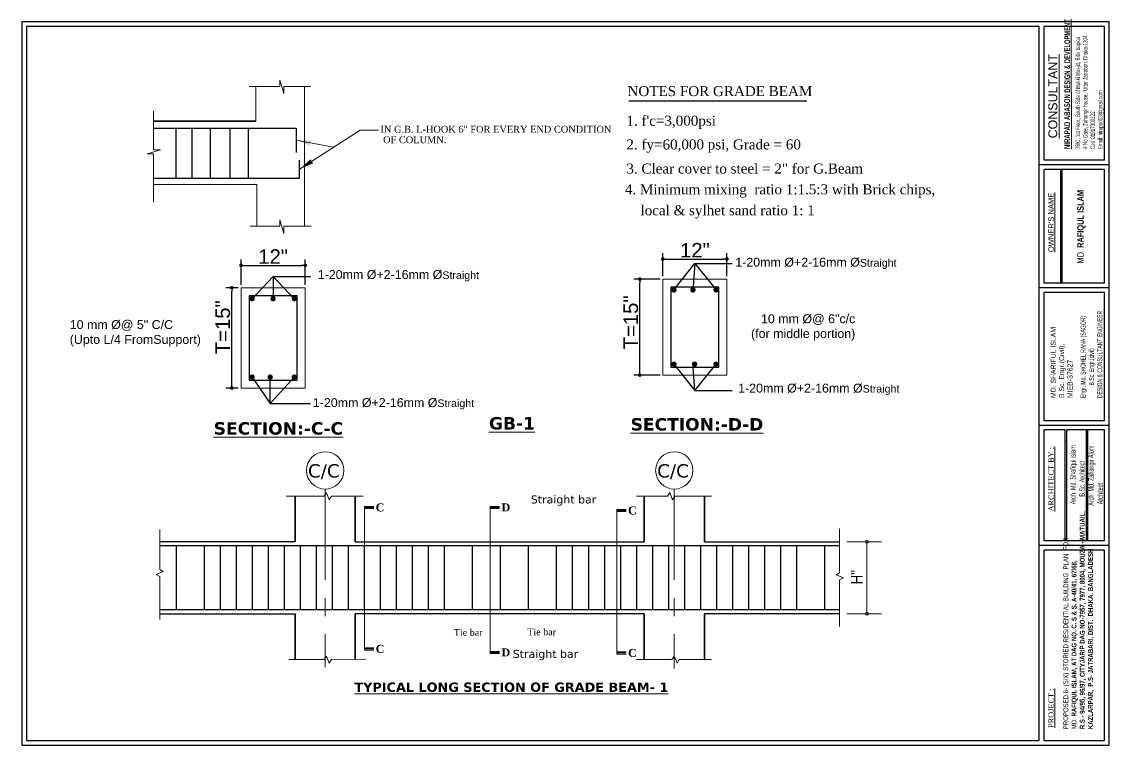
# Model space of a CAD drawing. Header units: inches. Extents: x -159432 to -126829, y -44881 to -40109.
# Drawn here: x -143032 to -142283, y -42614 to -42116 of the extents above; entities that cross this region are included whole.
import ezdxf

# ---------------------------------------------------------------- set-up
doc = ezdxf.new("R2010")
doc.units = ezdxf.units.IN
doc.header["$LTSCALE"] = 10
doc.header["$MEASUREMENT"] = 0
doc.header["$PDMODE"] = 34
doc.linetypes.add('CENTER', pattern=[2, 1.25, -0.25, 0.25, -0.25])
doc.layers.get('0').update_dxf_attribs({"color": 140, "lineweight": 25})
doc.layers.get('Defpoints').update_dxf_attribs({"lineweight": 25})
for name, color, linetype, lineweight in [('C-CoAG', 20, 'Continuous', 25), ('C-DIMENSION', 6, 'Continuous', 13), ('C-FBEAM', 7, 'Continuous', 20), ('C-Grid', 80, 'Continuous', 13), ('C-Rod', 5, 'Continuous', 25), ('C-Sections', 22, 'Continuous', 13), ('DIM', 6, 'Continuous', 25), ('Dime.', 7, 'Continuous', 15), ('line', 134, 'Continuous', 30), ('parking', 143, 'Continuous', 13), ('slab out line', 18, 'Continuous', 0), ('TEXT', 6, 'Continuous', 25), ('TEXT 02', 7, 'Continuous', 9), ('TEXT1', 7, 'Continuous', 18), ('wall', 7, 'Continuous', 25)]:
    doc.layers.add(name, color=color, linetype=linetype, lineweight=lineweight)
doc.styles.add('222', font='arial.ttf')
doc.styles.add('AR8', font='swisscl.ttf', dxfattribs={"height": 10})
doc.styles.add('AREAL', font='arial.ttf')
doc.styles.add('Arial', font='times.ttf', dxfattribs={"height": 8})
doc.styles.add('shafiqul', font='ARIALN.TTF')
doc.styles.add('style1', font='micross.ttf', dxfattribs={"height": 18})
doc.dimstyles.new('Big', dxfattribs={"dimtxt": 5, "dimasz": 2, "dimexe": 1.25, "dimexo": 0.625, "dimgap": 1.125, "dimtad": 1, "dimdec": 1, "dimlunit": 4, "dimtxsty": 'Arial', "dimblk": 'DIM', "dimcen": 2.5, "dimse1": 1, "dimse2": 1, "dimclrd": 7, "dimclrt": 7, "dimaunit": 1, "dimadec": 1, "dimazin": 0, "dimtm": 1e-09, "dimtfac": 1, "dimtdec": 1, "dimtofl": 0, "dimtmove": 0, "dimatfit": 3, "dimfxl": 1, "dimlwd": 5, "dimarcsym": 0})
doc.dimstyles.new('dim - 1', dxfattribs={"dimtxt": 5, "dimasz": 2, "dimexe": 10, "dimexo": 5, "dimgap": 3, "dimtad": 1, "dimdec": 1, "dimzin": 3, "dimdsep": 46, "dimlunit": 4, "dimtxsty": 'shafiqul', "dimblk": 'DOTBLANK', "dimcen": 0.09, "dimdle": 5, "dimclrd": 256, "dimclre": 256, "dimclrt": 256, "dimadec": 0, "dimazin": 0, "dimtfac": 1, "dimtdec": 1, "dimtix": 1, "dimtmove": 0, "dimatfit": 3, "dimldrblk": 'DOTBLANK', "dimfxl": 1, "dimtolj": 1, "dimtzin": 0, "dimlwd": -1, "dimlwe": -1, "dimarcsym": 0})
doc.dimstyles.new('sa', dxfattribs={"dimtxt": 5, "dimasz": 2.5, "dimexe": 4, "dimexo": 2, "dimgap": 1, "dimtad": 1, "dimzin": 3, "dimdsep": 46, "dimlunit": 4, "dimtxsty": 'style1', "dimblk": 'DOT', "dimcen": 0.09, "dimadec": 0, "dimazin": 0, "dimtfac": 0.75, "dimtofl": 0, "dimtmove": 0, "dimatfit": 3, "dimfxl": 1, "dimtolj": 1, "dimtzin": 0, "dimarcsym": 0})

# ---------------------------------------------------------------- blocks, each defined once
blk = doc.blocks.new('DIM')
at = {"layer": 'DIM'}
for p, q in [((0, 5.082), (0, -5.082)), ((5.082, 0), (-5.082, 0))]:
    blk.add_line(p, q, dxfattribs=at)
at = {"layer": 'DIM', "const_width": 0.64}
blk.add_lwpolyline([(-0.32, 0, 1), (0.32, 0, 1)], format="xyb", close=True, dxfattribs=at)
blk = doc.blocks.new('_DotBlank')
at = {"color": 0, "linetype": 'ByBlock', "lineweight": -2}
blk.add_line((-0.5, 0), (-1, 0), dxfattribs=at)
blk.add_circle((0, 0), 0.5, dxfattribs=at)
blk = doc.blocks.new('*D173')
at = {"layer": 'Defpoints', "color": 0, "ltscale": 2}
for p in [(-142469.08, -42474.08), (-142469.09, -42523.7), (-142450.27, -42523.7)]:
    blk.add_point(p, dxfattribs=at)
at = {"layer": 'parking', "ltscale": 2}
for p, q in [((-142464.08, -42474.08), (-142440.27, -42474.08)), ((-142450.27, -42476.08), (-142450.27, -42521.7)), ((-142464.09, -42523.7), (-142440.27, -42523.7))]:
    blk.add_line(p, q, dxfattribs=at)
at = {"layer": 'parking', "ltscale": 2, "xscale": 2, "yscale": 2, "zscale": 2}
for p, rotation in [((-142450.27, -42474.08), 90), ((-142450.27, -42523.7), 270)]:
    blk.add_blockref('_DotBlank', p, dxfattribs=dict(at, rotation=rotation))
at = {"layer": 'parking', "ltscale": 2, "insert": (-142457.27, -42498.57), "char_height": 8, "attachment_point": 5, "rotation": 90, "style": 'shafiqul'}
blk.add_mtext('\\A1;H"', dxfattribs=at)
blk = doc.blocks.new('_Dot')
at = {"color": 0, "linetype": 'ByBlock', "lineweight": -2}
blk.add_line((-0.5, 0), (-1, 0), dxfattribs=at)
at = {"color": 0, "linetype": 'ByBlock', "const_width": 0.5}
blk.add_lwpolyline([(-0.25, 0, 1), (0.25, 0, 1)], format="xyb", close=True, dxfattribs=at)
blk = doc.blocks.new('*D168')
at = {"layer": 'Defpoints', "color": 0}
for p in [(-142837.14, -42283.85), (-142881.32, -42299.27), (-142837.14, -42299.27)]:
    blk.add_point(p, dxfattribs=at)
at = {"layer": 'slab out line', "color": 0, "lineweight": -2}
for p, q in [((-142881.32, -42297.27), (-142881.32, -42279.85)), ((-142878.82, -42283.85), (-142839.64, -42283.85)), ((-142837.14, -42297.27), (-142837.14, -42279.85))]:
    blk.add_line(p, q, dxfattribs=at)
at = {"layer": 'slab out line', "color": 0, "lineweight": -2, "xscale": 2.5, "yscale": 2.5, "zscale": 2.5, "rotation": 180}
blk.add_blockref('_Dot', (-142881.32, -42283.85), dxfattribs=at)
at = {"layer": 'slab out line', "color": 0, "lineweight": -2, "xscale": 2.5, "yscale": 2.5, "zscale": 2.5}
blk.add_blockref('_Dot', (-142837.14, -42283.85), dxfattribs=at)
at = {"layer": 'slab out line', "color": 0, "insert": (-142859.23, -42277.77), "char_height": 18, "attachment_point": 5, "style": 'style1'}
blk.add_mtext('\\A1;{\\H0.5556x;12"}', dxfattribs=at)
blk = doc.blocks.new('*D169')
at = {"layer": 'Defpoints', "color": 0}
for p in [(-142887.7, -42299.27), (-142881.25, -42299.27), (-142881.25, -42368.28)]:
    blk.add_point(p, dxfattribs=at)
at = {"layer": 'slab out line', "color": 0, "lineweight": -2}
for p, q in [((-142883.25, -42299.27), (-142891.7, -42299.27)), ((-142887.7, -42365.78), (-142887.7, -42301.77)), ((-142883.25, -42368.28), (-142891.7, -42368.28))]:
    blk.add_line(p, q, dxfattribs=at)
at = {"layer": 'slab out line', "color": 0, "lineweight": -2, "xscale": 2.5, "yscale": 2.5, "zscale": 2.5}
for p, rotation in [((-142887.7, -42299.27), 90), ((-142887.7, -42368.28), 270)]:
    blk.add_blockref('_Dot', p, dxfattribs=dict(at, rotation=rotation))
at = {"layer": 'slab out line', "color": 0, "insert": (-142893.87, -42326.45), "char_height": 18, "attachment_point": 5, "rotation": 90, "style": 'style1'}
blk.add_mtext('\\A1;{\\H0.5556x;T=15"}', dxfattribs=at)
blk = doc.blocks.new('*D170')
at = {"layer": 'Defpoints', "color": 0}
for p in [(-142546.66, -42279.5), (-142590.84, -42293.25), (-142546.66, -42293.25)]:
    blk.add_point(p, dxfattribs=at)
at = {"layer": 'slab out line', "color": 0, "lineweight": -2}
for p, q in [((-142590.84, -42291.25), (-142590.84, -42275.5)), ((-142588.34, -42279.5), (-142549.16, -42279.5)), ((-142546.66, -42291.25), (-142546.66, -42275.5))]:
    blk.add_line(p, q, dxfattribs=at)
at = {"layer": 'slab out line', "color": 0, "lineweight": -2, "xscale": 2.5, "yscale": 2.5, "zscale": 2.5, "rotation": 180}
blk.add_blockref('_Dot', (-142590.84, -42279.5), dxfattribs=at)
at = {"layer": 'slab out line', "color": 0, "lineweight": -2, "xscale": 2.5, "yscale": 2.5, "zscale": 2.5}
blk.add_blockref('_Dot', (-142546.66, -42279.5), dxfattribs=at)
at = {"layer": 'slab out line', "color": 0, "insert": (-142568.75, -42273.41), "char_height": 18, "attachment_point": 5, "style": 'style1'}
blk.add_mtext('\\A1;{\\H0.5556x;12"}', dxfattribs=at)
blk = doc.blocks.new('*D171')
at = {"layer": 'Defpoints', "color": 0}
for p in [(-142606.71, -42293.25), (-142590.77, -42293.25), (-142590.77, -42359.37)]:
    blk.add_point(p, dxfattribs=at)
at = {"layer": 'slab out line', "color": 0, "lineweight": -2}
for p, q in [((-142592.77, -42293.25), (-142610.71, -42293.25)), ((-142606.71, -42356.87), (-142606.71, -42295.75)), ((-142592.77, -42359.37), (-142610.71, -42359.37))]:
    blk.add_line(p, q, dxfattribs=at)
at = {"layer": 'slab out line', "color": 0, "lineweight": -2, "xscale": 2.5, "yscale": 2.5, "zscale": 2.5}
for p, rotation in [((-142606.71, -42293.25), 90), ((-142606.71, -42359.37), 270)]:
    blk.add_blockref('_Dot', p, dxfattribs=dict(at, rotation=rotation))
at = {"layer": 'slab out line', "color": 0, "insert": (-142612.88, -42323.1), "char_height": 18, "attachment_point": 5, "rotation": 90, "style": 'style1'}
blk.add_mtext('\\A1;{\\H0.5556x;T=15"}', dxfattribs=at)

msp = doc.modelspace()

# ---------------------------------------------------------------- linework, layer by layer
at = {"layer": 'C-CoAG', "lineweight": 35}
for p, q in [((-142941.67909, -42184.61797), (-142871.17775, -42184.61797)), ((-142844.08023, -42442.67561), (-142844.08023, -42474.08367)), ((-142802.73226, -42442.67561), (-142802.73226, -42474.08367)), ((-142603.6077, -42474.08367), (-142603.6077, -42442.65069)), ((-142562.25973, -42442.65069), (-142562.25973, -42474.08367)), ((-142844.08023, -42523.70123), (-142844.08023, -42555.12569)), ((-142802.76708, -42523.74663), (-142802.76708, -42555.12569)), ((-142603.6077, -42523.70123), (-142603.6077, -42555.12569)), ((-142562.25973, -42523.70123), (-142562.25973, -42555.11739))]:
    msp.add_line(p, q, dxfattribs=at)
at = {"layer": 'C-FBEAM', "lineweight": 13}
for centre in [(-142823.40624, -42425.0173), (-142582.93372, -42425.0173)]:
    msp.add_circle(centre, 12.86381, dxfattribs=at)
at = {"layer": 'C-Grid', "linetype": 'CENTER', "ltscale": 5}
for p, q in [((-142823.40624, -42437.88112), (-142823.40624, -42560.51862)), ((-142582.93372, -42437.88112), (-142582.93372, -42561.32416))]:
    msp.add_line(p, q, dxfattribs=at)
at = {"layer": 'C-Rod', "lineweight": 30, "ltscale": 10}
for p, q in [((-142941.67909, -42189.28601), (-142843.45907, -42189.28601)), ((-142843.45907, -42189.28601), (-142843.45907, -42206.10827)), ((-142841.01026, -42223.84831), (-142841.01026, -42211.30801)), ((-142941.67698, -42223.84831), (-142841.01026, -42223.84831))]:
    msp.add_line(p, q, dxfattribs=at)
at = {"layer": 'C-Rod'}
for p, q in [((-142926.25301, -42189.28601), (-142926.25301, -42223.84831)), ((-142915.13145, -42189.28601), (-142915.13145, -42223.84831)), ((-142902.71254, -42189.28601), (-142902.71254, -42223.84831)), ((-142889.16472, -42189.28601), (-142889.16472, -42223.84831)), ((-142876.46355, -42189.28601), (-142876.46355, -42223.84831)), ((-142937.24081, -42476.81723), (-142469.07974, -42476.81723)), ((-142925.84103, -42520.96767), (-142925.84103, -42476.81723)), ((-142906.54531, -42520.96767), (-142906.54531, -42476.81723)), ((-142895.51918, -42520.96767), (-142895.51918, -42476.81723)), ((-142884.49306, -42520.96767), (-142884.49306, -42476.81723)), ((-142873.46693, -42520.96767), (-142873.46693, -42476.81723)), ((-142862.44081, -42520.96767), (-142862.44081, -42476.81723)), ((-142851.41468, -42520.96767), (-142851.41468, -42476.81723)), ((-142840.38856, -42520.96767), (-142840.38856, -42476.81723)), ((-142829.36243, -42520.96767), (-142829.36243, -42476.81723)), ((-142818.33631, -42520.96767), (-142818.33631, -42476.81723)), ((-142807.31018, -42520.96767), (-142807.31018, -42476.81723)), ((-142796.28406, -42520.96767), (-142796.28406, -42476.81723)), ((-142785.25793, -42520.96767), (-142785.25793, -42476.81723)), ((-142774.23181, -42520.96767), (-142774.23181, -42476.81723)), ((-142763.20568, -42520.96767), (-142763.20568, -42476.81723)), ((-142752.17956, -42520.96767), (-142752.17956, -42476.81723)), ((-142741.15343, -42520.96767), (-142741.15343, -42476.81723)), ((-142721.85772, -42520.96767), (-142721.85772, -42476.81723)), ((-142702.562, -42520.96767), (-142702.562, -42476.81723)), ((-142683.26628, -42520.96767), (-142683.26628, -42476.81723)), ((-142663.97056, -42520.96767), (-142663.97056, -42476.81723)), ((-142652.94443, -42520.96767), (-142652.94443, -42476.81723)), ((-142641.91831, -42520.96767), (-142641.91831, -42476.81723)), ((-142630.89218, -42520.96767), (-142630.89218, -42476.81723)), ((-142619.86606, -42520.96767), (-142619.86606, -42476.81723)), ((-142608.83993, -42520.96767), (-142608.83993, -42476.81723)), ((-142597.81381, -42520.96767), (-142597.81381, -42476.81723)), ((-142586.78768, -42520.96767), (-142586.78768, -42476.81723)), ((-142575.76156, -42520.96767), (-142575.76156, -42476.81723)), ((-142564.73543, -42520.96767), (-142564.73543, -42476.81723)), ((-142553.70931, -42520.96767), (-142553.70931, -42476.81723)), ((-142542.68318, -42520.96767), (-142542.68318, -42476.81723)), ((-142531.65706, -42520.96767), (-142531.65706, -42476.81723)), ((-142520.63093, -42520.96767), (-142520.63093, -42476.81723)), ((-142509.60481, -42520.96767), (-142509.60481, -42476.81723)), ((-142498.57868, -42520.96767), (-142498.57868, -42476.81723)), ((-142479.28297, -42520.96767), (-142479.28297, -42476.81723)), ((-142469.08633, -42520.96767), (-142937.23423, -42520.96767))]:
    msp.add_line(p, q, dxfattribs=at)
at = {"layer": 'C-Rod', "lineweight": 30, "ltscale": 10}
for points in [[(-142585.25214, -42353.85631), (-142552.17377, -42353.85631), (-142552.17377, -42298.7583), (-142585.25214, -42298.7583)], [(-142875.73458, -42362.76751), (-142842.6562, -42362.76751), (-142842.6562, -42304.77951), (-142875.73458, -42304.77951)]]:
    msp.add_lwpolyline(points, close=True, dxfattribs=at)
at = {"layer": 'C-Rod', "lineweight": 13, "const_width": 1.83769}
for points in [[(-142584.12357, -42300.74868, -1), (-142582.28588, -42300.74868, -1)], [(-142569.20531, -42300.74868, 1), (-142571.043, -42300.74868, 1)], [(-142553.30234, -42300.74868, 1), (-142555.14003, -42300.74868, 1)], [(-142874.606, -42306.7699, -1), (-142872.76832, -42306.7699, -1)], [(-142860.22085, -42306.7699, -1), (-142858.38316, -42306.7699, -1)], [(-142843.78477, -42306.7699, 1), (-142845.62246, -42306.7699, 1)], [(-142584.12357, -42351.86593, 1), (-142582.28588, -42351.86593, 1)], [(-142568.01837, -42351.86593, -1), (-142569.85605, -42351.86593, -1)], [(-142553.30234, -42351.86593, -1), (-142555.14003, -42351.86593, -1)], [(-142874.606, -42360.77713, 1), (-142872.76832, -42360.77713, 1)], [(-142860.35349, -42360.77713, -1), (-142862.19118, -42360.77713, -1)], [(-142843.78477, -42360.77713, -1), (-142845.62246, -42360.77713, -1)]]:
    msp.add_lwpolyline(points, format="xyb", close=True, dxfattribs=at)
at = {"layer": 'C-Sections', "ltscale": 10}
for p, q in [((-142871.17775, -42184.61797), (-142871.17775, -42160.64692)), ((-142837.6273, -42184.61797), (-142837.6273, -42160.64481)), ((-142837.6273, -42184.61797), (-142837.6273, -42228.07449)), ((-142870.55654, -42228.07449), (-142941.67698, -42228.07449)), ((-142870.55654, -42228.07449), (-142870.55654, -42256.94601)), ((-142837.6273, -42228.07449), (-142837.6273, -42256.9439))]:
    msp.add_line(p, q, dxfattribs=at)
at = {"layer": 'C-Sections', "lineweight": 30, "ltscale": 10}
for p, q in [((-142844.08023, -42474.08367), (-142937.24081, -42474.08367)), ((-142802.73226, -42474.08367), (-142603.6077, -42474.08367)), ((-142562.25973, -42474.08367), (-142469.07974, -42474.08367)), ((-142937.24081, -42523.70123), (-142844.08023, -42523.70123)), ((-142603.6077, -42523.70123), (-142802.76708, -42523.70123)), ((-142469.07974, -42523.70123), (-142562.25973, -42523.70123))]:
    msp.add_line(p, q, dxfattribs=at)
at = {"layer": 'C-Sections', "ltscale": 10}
for points in [[(-142590.7652, -42359.36938), (-142546.6607, -42359.36938), (-142546.6607, -42293.24523), (-142590.7652, -42293.24523)], [(-142881.24764, -42368.28058), (-142837.14314, -42368.28058), (-142837.14314, -42299.26645), (-142881.24764, -42299.26645)]]:
    msp.add_lwpolyline(points, close=True, dxfattribs=at)
at = {"layer": 'Dime.', "color": 7}
for points in [[(-142833.43032, -42160.64481), (-142851.91539, -42160.64481), (-142851.91539, -42165.52011), (-142854.69913, -42156.23342), (-142854.69913, -42160.64692), (-142875.77749, -42160.64692)], [(-142941.67909, -42177.36235), (-142941.67909, -42204.34039), (-142936.80379, -42204.34039), (-142946.09047, -42207.12413), (-142941.67698, -42207.12413), (-142941.67698, -42240.01887)], [(-142833.06109, -42256.9439), (-142851.91539, -42256.9439), (-142851.91539, -42261.8192), (-142854.69913, -42252.53251), (-142854.69913, -42256.94601), (-142875.03903, -42256.94601)]]:
    msp.add_lwpolyline(points, dxfattribs=at)
at = {"layer": 'line'}
for p, q in [((-142331.57195, -42610.97548), (-142331.57195, -42119.37603)), ((-142328.18499, -42211.48081), (-142328.18499, -42119.37603)), ((-142286.66823, -42211.48081), (-142328.18499, -42211.48081)), ((-142283.39343, -42214.69641), (-142331.57195, -42214.69641)), ((-142328.18499, -42295.99614), (-142328.18499, -42217.73337)), ((-142286.66823, -42217.73337), (-142328.18499, -42217.73337)), ((-142316.79648, -42295.99614), (-142316.79648, -42217.73337)), ((-142315.86082, -42295.99614), (-142315.86082, -42217.73337)), ((-142283.39343, -42299.21174), (-142331.57195, -42299.21174)), ((-142305.05774, -42295.99614), (-142328.18499, -42295.99614)), ((-142286.66823, -42295.99614), (-142305.05774, -42295.99614)), ((-142328.18499, -42390.92251), (-142328.18499, -42302.42734)), ((-142304.12208, -42302.42734), (-142328.18499, -42302.42734)), ((-142305.05774, -42390.92251), (-142328.18499, -42390.92251)), ((-142286.66823, -42390.92251), (-142305.05774, -42390.92251)), ((-142283.39343, -42394.00401), (-142331.57195, -42394.00401)), ((-142328.18499, -42473.43796), (-142328.18499, -42397.17507)), ((-142313.64084, -42397.17507), (-142328.18499, -42397.17507)), ((-142328.18499, -42455.93032), (-142328.18499, -42397.17507)), ((-142313.64084, -42473.43796), (-142313.64084, -42397.17507)), ((-142286.66823, -42397.17507), (-142312.70518, -42397.17507)), ((-142312.70518, -42473.43796), (-142312.70518, -42397.17507)), ((-142299.1517, -42473.23173), (-142299.1517, -42397.17507)), ((-142298.21604, -42473.23173), (-142298.21604, -42397.17507)), ((-142313.64084, -42473.43796), (-142328.18499, -42473.43796)), ((-142286.66823, -42473.43796), (-142312.70518, -42473.43796)), ((-142283.39343, -42476.71276), (-142331.57195, -42476.71276)), ((-142286.66823, -42479.98756), (-142328.18499, -42479.98756)), ((-142328.18499, -42610.97548), (-142328.18499, -42479.98756))]:
    msp.add_line(p, q, dxfattribs=at)
at = {"layer": 'line', "lineweight": 15}
for p, q in [((-142796.31159, -42450.55209), (-142789.95794, -42450.55209)), ((-142796.31159, -42451.31359), (-142789.95794, -42451.31359)), ((-142709.69804, -42450.55209), (-142703.34439, -42450.55209)), ((-142709.69804, -42451.31359), (-142703.34439, -42451.31359)), ((-142622.49177, -42452.65098), (-142616.13812, -42452.65098)), ((-142622.49177, -42453.41247), (-142616.13812, -42453.41247)), ((-142796.31159, -42547.17179), (-142789.95794, -42547.17179)), ((-142796.31159, -42547.93328), (-142789.95794, -42547.93328)), ((-142709.69804, -42549.5958), (-142703.34439, -42549.5958)), ((-142709.69804, -42550.35729), (-142703.34439, -42550.35729)), ((-142622.49177, -42549.96707), (-142616.13812, -42549.96707)), ((-142622.49177, -42550.72857), (-142616.13812, -42550.72857))]:
    msp.add_line(p, q, dxfattribs=at)
at = {"layer": 'line'}
msp.add_lwpolyline([(-143032.36695, -42614.25028), (-142283.39343, -42614.25028), (-142283.39343, -42116.10123), (-143032.36695, -42116.10123)], close=True, dxfattribs=at)
for points in [[(-142331.57195, -42119.37603), (-143029.09214, -42119.37603), (-143029.09214, -42610.97548), (-142331.57195, -42610.97548)], [(-142286.66823, -42211.48081), (-142286.66823, -42119.37603), (-142328.18499, -42119.37603)], [(-142286.66823, -42295.99614), (-142286.66823, -42217.73337)], [(-142286.66823, -42390.92251), (-142286.66823, -42302.42734), (-142304.12208, -42302.42734)], [(-142286.66823, -42473.43796), (-142286.66823, -42397.17507)], [(-142328.18499, -42610.97548), (-142286.66823, -42610.97548), (-142286.66823, -42479.98756)]]:
    msp.add_lwpolyline(points, dxfattribs=at)
at = {"layer": 'line', "lineweight": 15}
for points in [[(-142850.30528, -42442.67561), (-142824.03821, -42442.67561), (-142822.50487, -42440.36189), (-142820.58819, -42445.26284), (-142819.05486, -42442.67561), (-142797.33238, -42442.67561)], [(-142609.08701, -42442.65069), (-142587.57281, -42442.65069), (-142586.03948, -42440.33697), (-142584.1228, -42445.23792), (-142582.58946, -42442.65069), (-142557.24665, -42442.65069)], [(-142789.95794, -42449.7906), (-142796.31159, -42449.7906), (-142796.31159, -42548.69477), (-142789.95794, -42548.69477)], [(-142703.34439, -42449.7906), (-142709.69804, -42449.7906), (-142709.69804, -42551.11878), (-142703.34439, -42551.11878)], [(-142616.13812, -42451.88949), (-142622.49177, -42451.88949), (-142622.49177, -42551.49006), (-142616.13812, -42551.49006)], [(-142937.24081, -42465.71814), (-142937.24081, -42493.13187), (-142934.92709, -42494.6652), (-142939.82804, -42496.58188), (-142937.24081, -42498.11521), (-142937.2281, -42527.76767)], [(-142469.07974, -42465.31656), (-142469.07974, -42495.42914), (-142471.39346, -42496.96248), (-142466.49252, -42498.87915), (-142469.07974, -42500.41249), (-142469.09246, -42532.56054)], [(-142848.37197, -42555.12569), (-142823.9914, -42555.12569), (-142822.45806, -42552.81196), (-142820.54138, -42557.71291), (-142819.00805, -42555.12569), (-142795.39906, -42555.08903)], [(-142609.08701, -42555.12569), (-142584.533, -42555.12569), (-142582.99966, -42552.81196), (-142581.08298, -42557.71291), (-142579.54965, -42555.12569), (-142557.24665, -42555.10527)]]:
    msp.add_lwpolyline(points, dxfattribs=at)
at = {"layer": 'TEXT', "color": 7, "linetype": 'Continuous'}
msp.add_line((-142614.34419, -42170.44171), (-142491.73448, -42170.44171), dxfattribs=at)
at = {"layer": 'wall'}
for p, q in [((-142583.20473, -42300.74868), (-142568.75124, -42282.59161)), ((-142568.75124, -42282.59161), (-142570.12416, -42301.66752)), ((-142568.75124, -42282.59161), (-142554.22118, -42300.74868)), ((-142568.75124, -42282.59161), (-142543.00718, -42282.59161)), ((-142873.68716, -42306.7699), (-142859.23367, -42291.50281)), ((-142859.23367, -42291.50281), (-142859.30201, -42306.7699)), ((-142859.23367, -42291.50281), (-142844.70362, -42306.7699)), ((-142859.23367, -42291.50281), (-142833.48961, -42291.50281)), ((-142583.20473, -42351.86593), (-142568.75124, -42370.023)), ((-142568.75124, -42370.023), (-142570.12416, -42350.94709)), ((-142568.75124, -42370.023), (-142554.22118, -42351.86593)), ((-142873.68716, -42360.77713), (-142861.27234, -42378.9342)), ((-142861.27234, -42378.9342), (-142844.70362, -42360.77713)), ((-142861.27234, -42378.9342), (-142861.27234, -42360.77713)), ((-142568.75124, -42370.023), (-142543.00718, -42370.023)), ((-142861.27234, -42378.9342), (-142833.48961, -42378.9342))]:
    msp.add_line(p, q, dxfattribs=at)

# ---------------------------------------------------------------- texts
at = {"layer": 'C-DIMENSION', "lineweight": 13, "ltscale": 10}
for s, insert, char_height, width, attachment_point in [('{\\fArial|b0|i0|c0|p34;1-20mm %%C+2-16\\H0.9994x;mm %%C\\H0.8573x;Straight}', (-142540.94848, -42278.57578), 6.125625, 118.1521514, 1), ('{\\fArial|b0|i0|c0|p34;1-20mm %%C+2-16\\H0.9994x;mm %%C\\H0.8573x;Straight}', (-142828.49948, -42287.08718), 6.125625, 118.1521514, 1), ('{\\fArial|b0|i0|c0|p34;10 mm %%C@ 5" C/C (Upto L/4 FromSupport)}', (-142999.31165, -42321.56061), 6.125625, 92.5688371, 1), ('{\\fArial|b0|i0|c0|p34;10 mm %%C@ 6"c/c\\P(for middle portion)}', (-142458.2814, -42317.51401), 6.125625, 88.6266534, 3), ('{\\fArial|b0|i0|c0|p34;1-20mm %%C+2-16\\H0.9994x;mm %%C\\H0.8573x;Straight}', (-142538.99611, -42365.2821), 6.125625, 118.1521514, 1), ('{\\fArial|b0|i0|c0|p34;1-20mm %%C+2-16\\H0.9994x;mm %%C\\H0.8573x;Straight}', (-142831.89255, -42375.28976), 6.125625, 125.2203868, 1), ('{\\fVerdana|b0|i0|c0|p34;\\H1.429x;C/C\\Ftxt.shx|c0;}', (-142835.23298, -42420.72992), 6.4319063, 69.8002374, 1), ('{\\fVerdana|b0|i0|c0|p34;\\H1.429x;C/C\\Ftxt.shx|c0;}', (-142594.76045, -42420.72992), 6.4319063, 69.8002374, 1)]:
    msp.add_mtext(s, dxfattribs=dict(at, insert=insert, char_height=char_height, width=width, attachment_point=attachment_point))
at = {"layer": 'TEXT', "color": 7, "linetype": 'Continuous', "style": 'Arial'}
for s, height, p in [('NOTES FOR GRADE BEAM', 6.8771459, (-142615.17427, -42167.27227)), ("1. f'c=3,000psi ", 6.8771459, (-142615.94786, -42187.67388)), ('IN G.B. L-HOOK 6" FOR EVERY END CONDITION ', 4.7157572, (-142785.28099, -42192.4564)), (' OF COLUMN.', 4.7157572, (-142785.28099, -42199.72506)), ('2. fy=60,000 psi, Grade = 60', 6.8771459, (-142615.94786, -42204.02366)), ('3. Clear cover to steel = 2" for G.Beam', 6.8771459, (-142615.94786, -42220.61515)), ('4. Minimum mixing  ratio 1:1.5:3 with Brick chips,', 6.8771459, (-142616.98615, -42234.93745)), ('local & sylhet sand ratio 1: 1', 6.8771459, (-142606.22928, -42249.33408))]:
    msp.add_text(s, height=height, dxfattribs=at).set_placement(p)
at = {"layer": 'TEXT', "linetype": 'ByBlock', "lineweight": 15, "ltscale": 0.5, "attachment_point": 1}
for s, insert, char_height, width in [('{\\fVerdana|b1|i0|c0|p34;\\L SECTION:-C-C}', (-142904.28805, -42391.80818), 8.575875, 331.0795107), ('{\\fVerdana|b1|i0|c0|p34;\\LGB-1}', (-142710.60946, -42388.28013), 8.575875, 331.0795107), ('{\\fVerdana|b1|i0|c0|p34;\\L SECTION:-D-D}', (-142617.12631, -42388.98776), 8.575875, 331.0795107), ('{\\fVerdana|b1|i0|c0|p34;\\LTYPICAL LONG SECTION OF GRADE BEAM- 1}', (-142803.2693, -42571.06629), 6.4319063, 248.3096331)]:
    msp.add_mtext(s, dxfattribs=dict(at, insert=insert, char_height=char_height, width=width))
at = {"layer": 'TEXT', "lineweight": 0, "ltscale": 10, "char_height": 5.5130625, "width": 5.1270892, "attachment_point": 1}
for s, insert in [('{\\fTimes New Roman|b1|i0|c0|p18;C}', (-142788.59983, -42447.74596)), ('{\\fTimes New Roman|b1|i0|c0|p18;D}', (-142701.98628, -42447.74596)), ('{\\fTimes New Roman|b1|i0|c0|p18;C}', (-142614.78001, -42449.84485)), ('{\\fTimes New Roman|b1|i0|c0|p18;C}', (-142788.59983, -42545.12715)), ('{\\fTimes New Roman|b1|i0|c0|p18;D}', (-142701.98628, -42547.55116)), ('{\\fTimes New Roman|b1|i0|c0|p18;C}', (-142614.78001, -42547.92243))]:
    msp.add_mtext(s, dxfattribs=dict(at, insert=insert))
at = {"layer": 'TEXT 02', "color": 1, "insert": (-142314.43564, -42203.71185), "char_height": 4.45215774, "width": 113.3463656, "attachment_point": 1, "rotation": 90, "style": 'AR8'}
msp.add_mtext('\\pt1.04;{\\fArial Narrow|b1|i0|c0|p34;\\H0.9231x;\\W0.7;\\LNIRAPAD ABASON\\fArial Narrow|b0|i0|c0|p34;\\H0.965x; \\fArial Narrow|b1|i0|c0|p34;DESIGN & DEVELOPMENT}', dxfattribs=at)
at = {"layer": 'TEXT 02', "attachment_point": 1, "rotation": 90}
for s, insert, char_height, width, style in [('\\pt1.387;{\\fArial|b0|i0|c0|p34;\\L\\C7;CONSULTANT}', (-142325.34574, -42196.37923), 6.1253276, 40.599407, 'AR8'), ("{\\fSwis721 Lt BT|b0|i0|c0|p34;\\L\\C0;OWNER'S NAME}", (-142325.32261, -42274.76772), 3.7396679, 39.9177071, '222'), ('{\\fArial|b0|i0|c161|p34;\\W0.7;MD.\\fArial|b1|i0|c0|p34; RAFIQUL ISLAM}', (-142305.47971, -42282.55756), 4.5536921, 64.7567213, 'AREAL'), ('{\\fArial Narrow|b0|i0|c0|p34;\\W0.7;Engr. Md. SHOHEL RANA (SAGOR)\\P         B.Sc. Engr.(civil)  \\PDESIGN & CONSULTANT ENGINEER  }', (-142303.14313, -42375.19132), 3.4577927, 76.0302362, '222'), ('{\\fArial Narrow|b0|i0|c0|p34;MD. SHARIFUL ISLAM\\PB.Sc. Engr.(Civil),\\PMIEB-37627}', (-142323.68438, -42375.19132), 3.4577927, 76.0302362, '222'), ('{\\fTimes New Roman|b0|i0|c0|p18;\\LARCHITECT BY :}', (-142325.30944, -42453.28359), 3.7396679, 44.4563071, '222'), ('{\\fArial Narrow|b0|i0|c0|p34;\\W0.7;\\P Arch. Md. Shafiqul Islam\\P      B.Sc. Architect\\PArch. Md. Zahangir Alom\\P Architect}', (-142316.48198, -42449.36159), 3.7396679, 61.7297291, '222'), ('\\pt6.13;{\\fArial|b0|i0|c161|p34;\\W0.7;PROPOSED 6- (SIX) STORIED RESIDENTIAL BUILDING  PLAN  FOR \\fArial|b0|i0|c0|p34;\\P\\fArial|b0|i0|c161|p34;MD.\\fArial|b1|i0|c0|p34; RAFIQUL ISLAM, AT DAG NO. C. S & S. A-40/41, 67/68,\\PR.S - 94/95, 96/97, CITYJARIP DAG NO-7957, 7977, 8004, MOUZA - MATUAIL, \\PKAZLARPAR,  P.S- JATRABARI, DIST.  DHAKA. BANGLADESH}', (-142315.01815, -42603.20903), 3.39969806, 120.0834578, 'AREAL'), ('{\\fTimes New Roman|b0|i0|c0|p18;\\LPROJECT :}', (-142325.30944, -42602.33743), 3.7396679, 27.0064555, '222')]:
    msp.add_mtext(s, dxfattribs=dict(at, insert=insert, char_height=char_height, width=width, style=style))
at = {"layer": 'TEXT 02', "color": 3, "insert": (-142306.61178, -42203.74987), "char_height": 3.0876725, "width": 85.1474007, "attachment_point": 1, "rotation": 90, "style": 'style1'}
msp.add_mtext('{\\fArial Narrow|b0|i0|c0|p34;\\W0.7;78/C, 1st Floor, South Side of Mokki Mosjid, Bibir bagica\\P4-No Gate, Zahangir house,  Uttar Jatrabari, Dhaka-1204. \\PCell :01917300122 \\PEmail: nirapad13@gmail.com}', dxfattribs=at)
at = {"layer": 'TEXT1', "linetype": 'ByBlock', "lineweight": 13, "ltscale": 0.5, "attachment_point": 1, "style": 'Arial'}
for s, insert, char_height, width in [('{\\fVerdana|b0|i0|c0|p34;\\H1.2x;Straight bar}', (-142681.75403, -42442.2547), 4.5942187, 65.2217862), ('Tie bar', (-142734.84255, -42534.31728), 4.594219, 27.6852637), ('Tie bar', (-142684.23104, -42533.90608), 4.594219, 27.6852637), ('\\pt25;{\\fVerdana|b0|i0|c0|p34;\\H1.2x;Straight bar}', (-142694.22801, -42548.58822), 4.5942187, 70.5888199)]:
    msp.add_mtext(s, dxfattribs=dict(at, insert=insert, char_height=char_height, width=width))

# ---------------------------------------------------------------- dimensions: what is measured, and where the dimension line sits
at = {"layer": 'parking', "ltscale": 2}
dim = msp.add_linear_dim(base=(-142450.27242, -42523.70123), p1=(-142469.07974, -42474.08367), p2=(-142469.08895, -42523.70123), angle=90, text='H"', dimstyle='dim - 1', override={"dimtxt": 8}, dxfattribs=at)
dim.commit()
dim.dimension.update_dxf_attribs({"geometry": '*D173', "text_midpoint": (-142450.27242, -42498.5673), "dimtype": 160})
at = {"layer": 'slab out line'}
for base, p1, p2, picture, middle in [((-142546.6607, -42279.49983), (-142590.84177, -42293.24523), (-142546.6607, -42293.24523), '*D170', (-142568.75124, -42273.41416)), ((-142837.14314, -42283.85209), (-142881.32421, -42299.26645), (-142837.14314, -42299.26645), '*D168', (-142859.23367, -42277.76642))]:
    dim = msp.add_linear_dim(base=base, p1=p1, p2=p2, text='{\\H0.5556x;12"}', dimstyle='sa', dxfattribs=at)
    dim.commit()
    dim.dimension.update_dxf_attribs({"geometry": picture, "text_midpoint": middle})
for base, p1, p2, picture, middle in [((-142887.69897, -42299.26645), (-142881.24764, -42368.28058), (-142881.24764, -42299.26645), '*D169', (-142887.69897, -42326.44557)), ((-142606.70588, -42293.24523), (-142590.7652, -42359.36938), (-142590.7652, -42293.24523), '*D171', (-142606.70588, -42323.10487))]:
    dim = msp.add_linear_dim(base=base, p1=p1, p2=p2, angle=90, text='{\\H0.5556x;T=15"}', dimstyle='sa', dxfattribs=at)
    dim.commit()
    dim.dimension.update_dxf_attribs({"geometry": picture, "text_midpoint": middle, "dimtype": 160})

# ---------------------------------------------------------------- leaders
at = {"layer": 'DIM', "color": 3}
msp.add_leader([(-142841.01026, -42217.57816), (-142799.38875, -42190.71729), (-142786.65972, -42190.71729)], dimstyle='Big', override={"dimasz": 10, "dimgap": 1.125, "dimtad": 0, "dimtxsty": 'Arial'}, dxfattribs=at)
at = {"layer": 'DIM', "color": 7}
msp.add_leader([(-142843.45907, -42197.69714), (-142817.70141, -42202.53556)], dimstyle='Big', override={"dimasz": 10, "dimtad": 0, "dimtxsty": 'Arial'}, dxfattribs=at)

doc.saveas('drawing.dxf')
